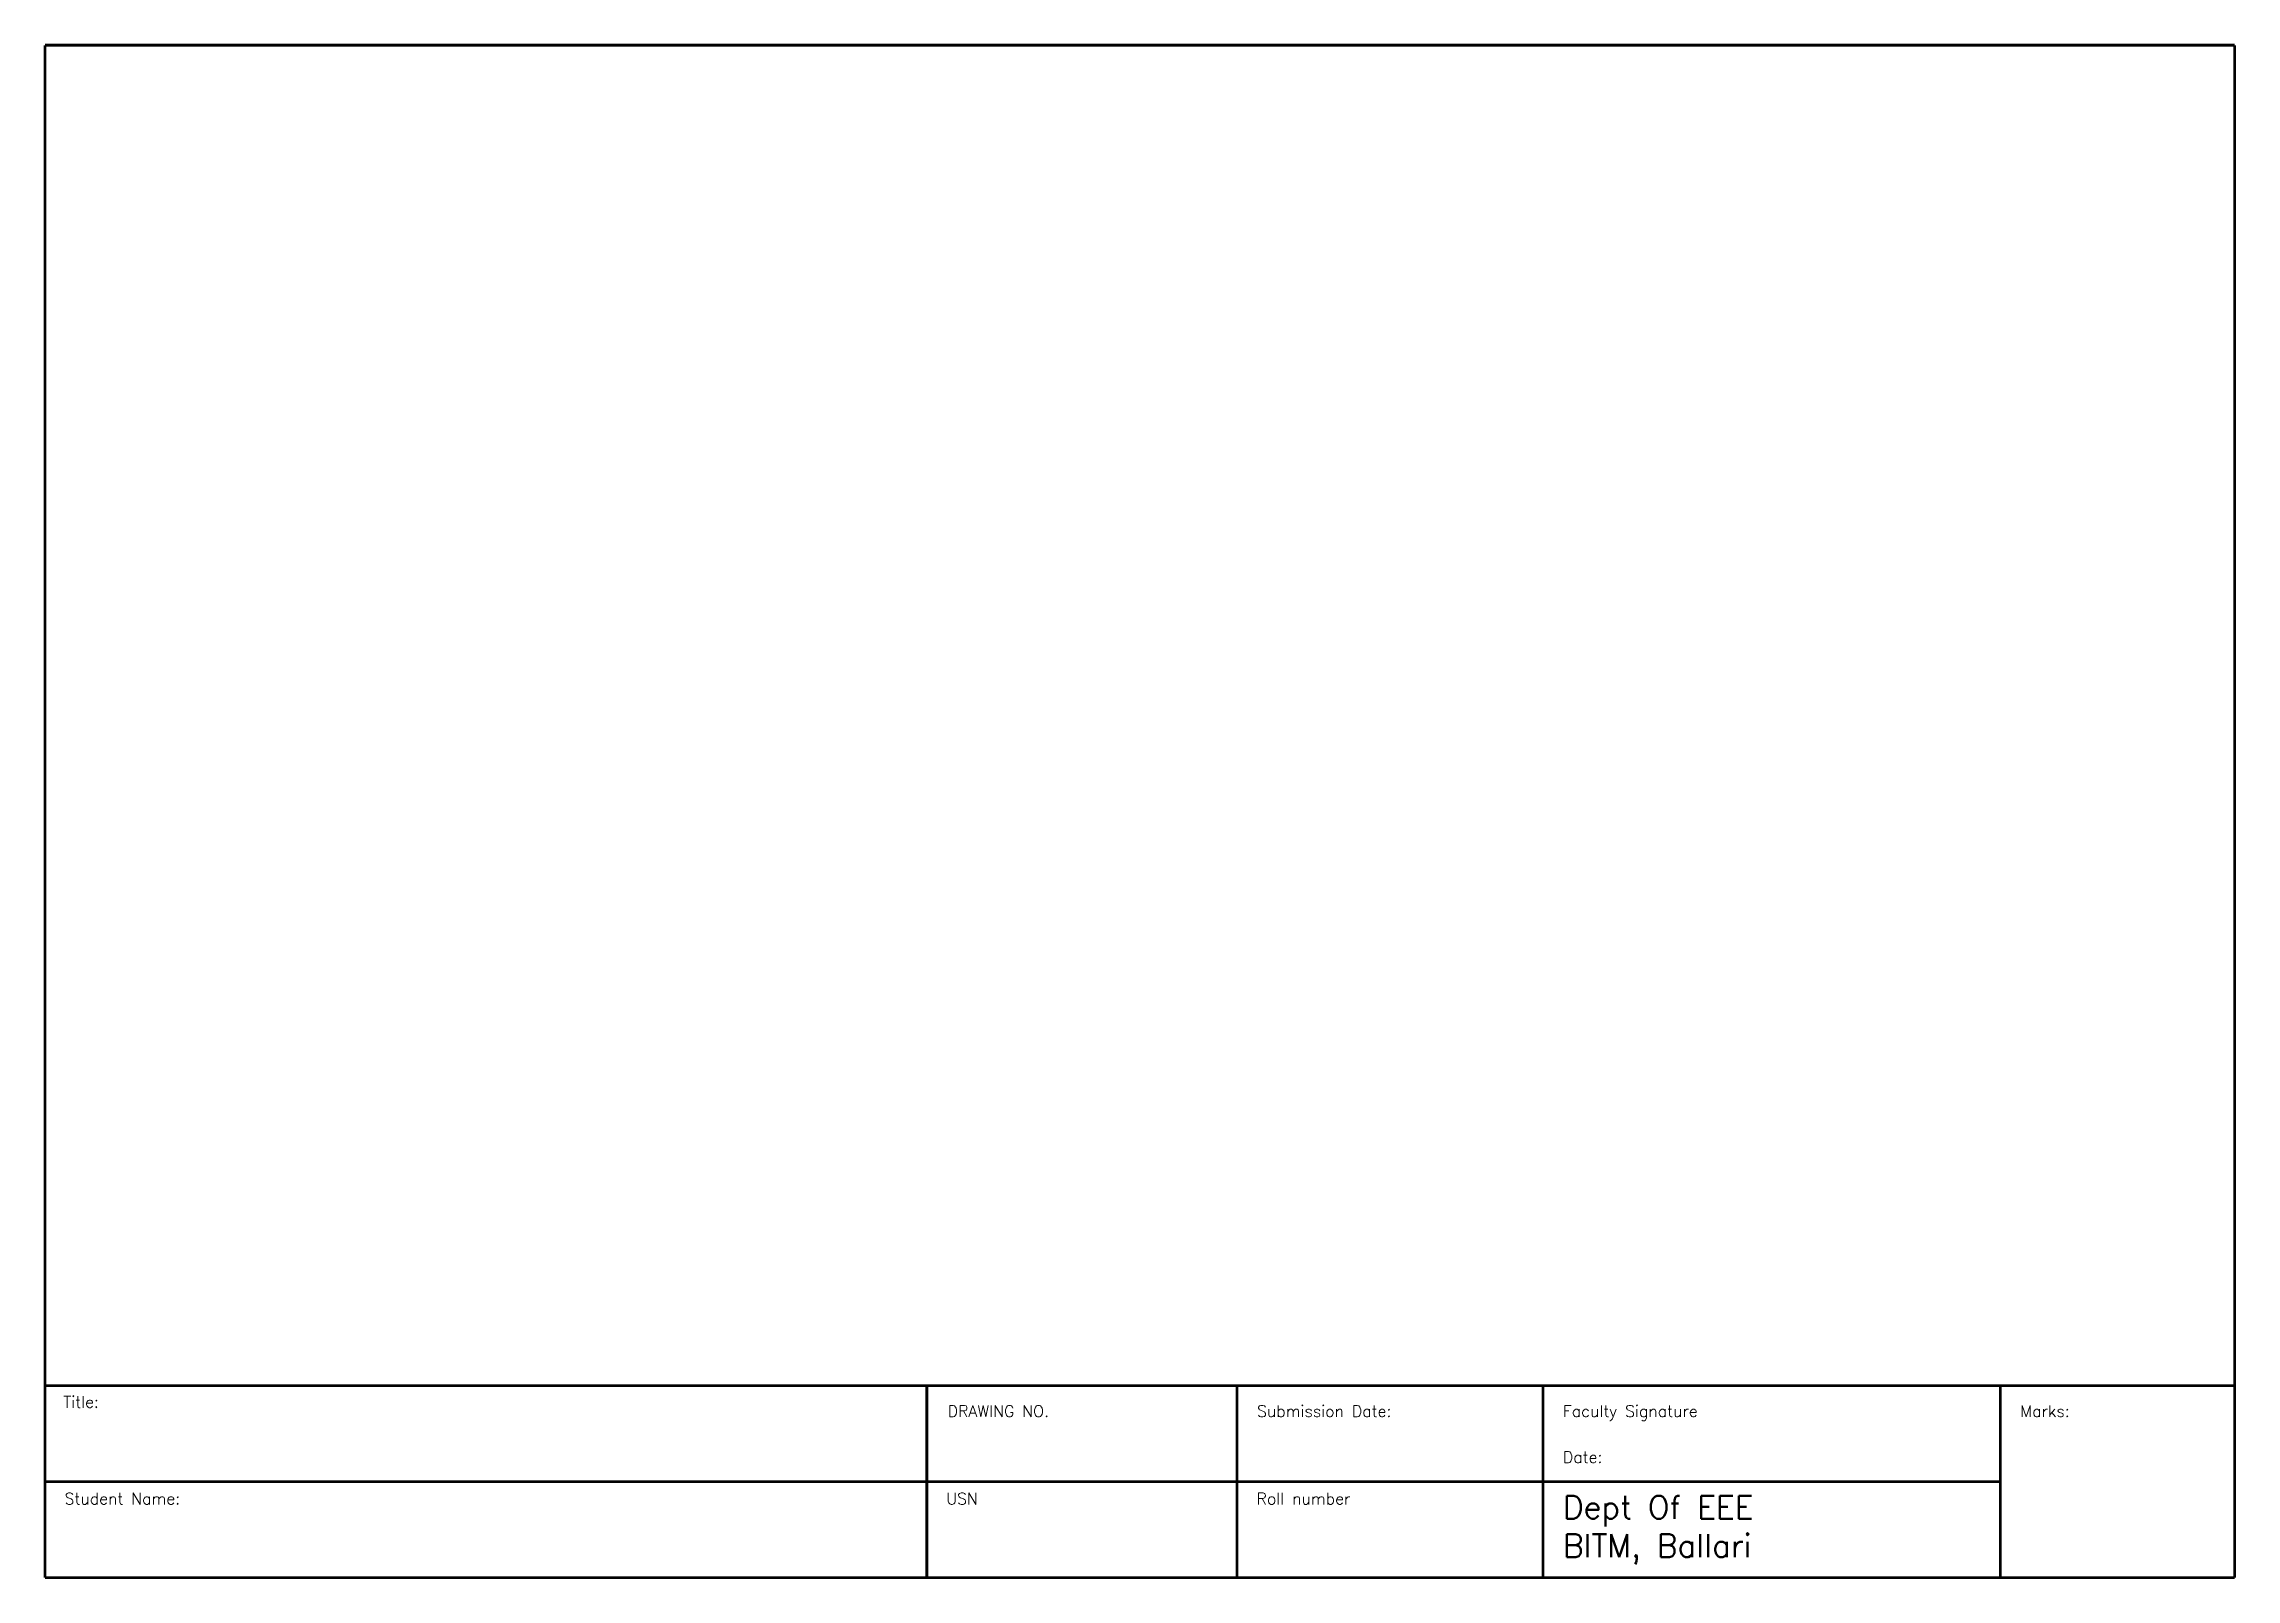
# Paper-space layout 'A4 horizontal' of a CAD drawing. Extents: x -45 to 240, y 45 to 245.
import ezdxf

# ---------------------------------------------------------------- set-up
doc = ezdxf.new("R2010")
doc.units = 0
for name, color, linetype in [('YS-TEXT-NOTES', 4, 'CONTINUOUS'), ('YS-TITLEBLOCK-BORDERS', 154, 'CONTINUOUS'), ('YS-TITLEBLOCK-TEXT-NONEDITABLE', 154, 'CONTINUOUS')]:
    doc.layers.add(name, color=color, linetype=linetype)
doc.styles.add('ROMANS', font='romans.shx')

# ---------------------------------------------------------------- blocks, each defined once
blk = doc.blocks.new('print page')
at = {"layer": 'YS-TITLEBLOCK-BORDERS', "linetype": 'Continuous'}
blk.add_line((0, 12.5), (194.96, 12.5), dxfattribs=at)
at = {"layer": 'YS-TITLEBLOCK-BORDERS', "linetype": 'Continuous', "const_width": 0.35}
for points in [[(0, 199.55), (285, 199.55)], [(0, 0), (0, 199.55)], [(285, 0), (285, 199.55)], [(0, 25), (285, 25)], [(114.76, 0), (114.76, 25)], [(155.15, 0), (155.15, 25)], [(194.96, 25), (194.96, 0)], [(254.49, 0), (254.49, 25)], [(0, 12.5), (254.49, 12.5)], [(0, 0), (285, 0)]]:
    blk.add_lwpolyline(points, dxfattribs=at)
at = {"layer": 'YS-TITLEBLOCK-TEXT-NONEDITABLE', "linetype": 'Continuous', "attachment_point": 1, "style": 'ROMANS'}
for s, insert, char_height, width in [('Title:', (2.37, 23.65), 1.5, 22.6072), ('DRAWING NO.', (117.48, 22.45), 1.5, 22.6072), ('Submission Date:', (157.74, 22.45), 1.5, 22.6072), ('Faculty Signature', (197.55, 22.45), 1.5, 22.6072), ('Marks:', (257.09, 22.45), 1.5, 22.6072), ('Date:', (197.55, 16.46), 1.5, 22.6072), ('Student Name:', (2.53, 11.06), 1.5, 22.6072), ('USN', (117.29, 11.06), 1.5, 22.6072), ('Roll number', (157.68, 11.06), 1.5, 22.6072), ('Dept Of EEE\\PBITM, Ballari', (197.55, 10.69), 3, 28.5143)]:
    blk.add_mtext(s, dxfattribs=dict(at, insert=insert, char_height=char_height, width=width))

psp = doc.layouts.new('A4 horizontal')

# ---------------------------------------------------------------- block references
at = {"layer": 'YS-TEXT-NOTES'}
psp.add_blockref('print page', (-44.75, 45.16), dxfattribs=at)

doc.saveas('drawing.dxf')
